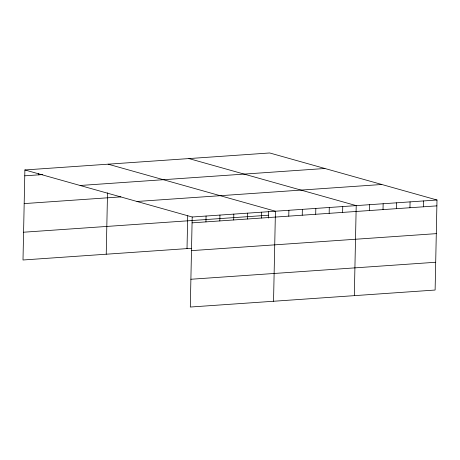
<?xml version="1.0" encoding="UTF-8"?>
<svg xmlns="http://www.w3.org/2000/svg" width="460" height="460" viewBox="0 0 460 460"><rect width="100%" height="100%" fill="white"/><g stroke="black" fill="none" stroke-linecap="round" stroke-linejoin="round"><path stroke-width="0.69" d="M24.886 169.958L192.194 216.999L190.308 307.033L435.114 290.041L437 200.008L269.692 152.967L24.886 169.958L23 259.992L191.274 248.314M38.634 174.852L38.663 173.552M106.231 254.213L107.519 192.832M187.019 248.607L187.709 215.82M205.942 221.892L206.068 216.033M219.817 220.932L219.937 215.073M233.691 219.966L233.812 214.113M247.56 219.006L247.687 213.147M261.435 218.04L261.556 212.186M268.329 218.074L268.462 211.646M273.545 301.254L275.431 211.22L108.117 164.18M288.771 216.142L288.892 210.289M302.237 215.211L302.358 209.352M315.698 214.274L315.824 208.42M329.164 213.342L329.285 207.483M342.625 212.405L342.752 206.552M354.327 295.648L356.212 205.614L188.905 158.573M369.558 210.536L369.679 204.683M383.019 209.605L383.145 203.745M396.485 208.667L396.606 202.814M409.946 207.736L410.073 201.877M423.413 206.799L423.534 200.945M24.765 175.818L42.797 174.564M80.097 185.483L324.904 168.492M24.179 203.596L120.876 196.88M136.982 201.474L381.788 184.489M192.194 216.999L437 200.008M23.581 232.214L268.387 215.222M192.073 222.853L436.879 205.867M191.492 250.631L436.293 233.645M190.888 279.255L435.695 262.263"/></g></svg>
